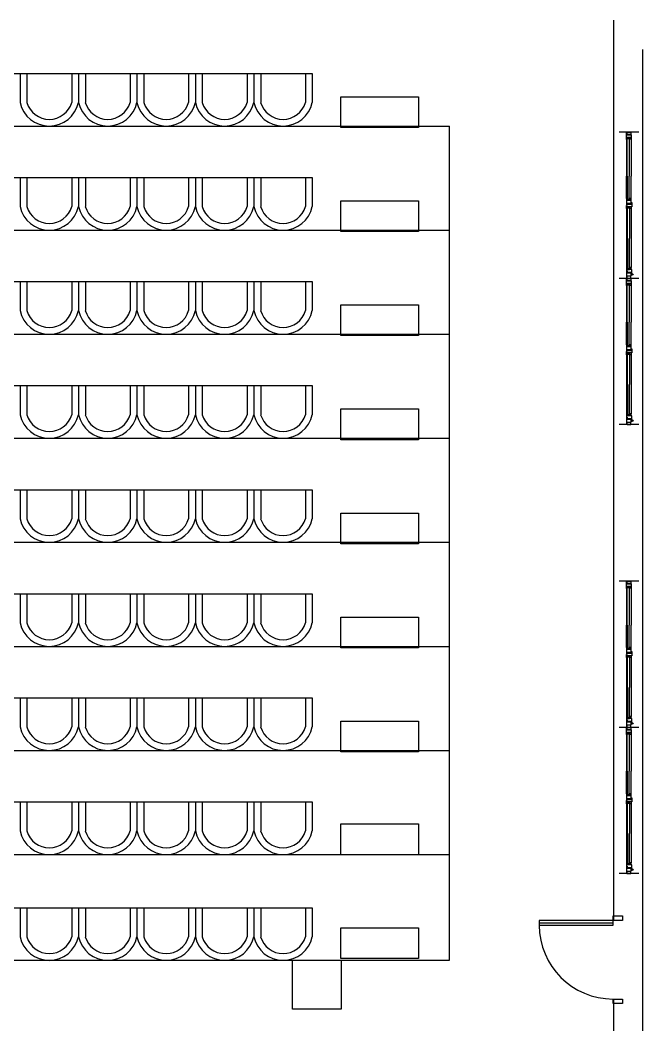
# Model space of a CAD drawing. Header units: millimetres. Extents: x -17017 to 2697, y 1903 to 18260.
# Drawn here: x -16948.193 to -16946.914, y 18215.155 to 18217.217 of the extents above; entities that cross this region are included whole.
import ezdxf

# ---------------------------------------------------------------- set-up
doc = ezdxf.new("R2010")
doc.units = ezdxf.units.MM
for name, color, linetype in [('1', 7, 'Continuous'), ('A-Door', 150, 'Continuous'), ('A-Glaz', 92, 'Continuous'), ('DUVAR', 7, 'Continuous'), ('KAPI', 3, 'Continuous'), ('NT', 1, 'Continuous'), ('PENCERE', 3, 'Continuous')]:
    doc.layers.add(name, color=color, linetype=linetype)

# ---------------------------------------------------------------- blocks, each defined once
blk = doc.blocks.new('A$C087A3AA9')
at = {"layer": 'A-Door'}
for points in [[(853, 95), (853, 853), (805, 853), (805, 95)], [(47, 95), (47, 0), (0, 0), (0, 95)], [(900, 95), (900, 0), (853, 0), (853, 95)]]:
    blk.add_lwpolyline(points, close=True, dxfattribs=at)
at = {"layer": 'A-Glaz'}
blk.add_line((829, 853), (829, 95), dxfattribs=at)
at = {"layer": 'NT'}
blk.add_arc((805, 95), 758, 90, 180, dxfattribs=at)

msp = doc.modelspace()

# ---------------------------------------------------------------- linework, layer by layer
at = {"layer": '1'}
for p, q in [((-16946.9741, 18215.3693), (-16946.9741, 18217.2168)), ((-16946.9141, 18213.9636), (-16946.9141, 18217.1568)), ((-16948.4329, 18217.1074), (-16948.1929, 18217.1074)), ((-16948.1929, 18217.1074), (-16948.1929, 18217.0478)), ((-16948.1929, 18217.1074), (-16948.1929, 18217.0478)), ((-16948.1929, 18217.1074), (-16948.0729, 18217.1074)), ((-16948.1788, 18217.1074), (-16948.1788, 18217.0478)), ((-16948.0869, 18217.1074), (-16948.0869, 18217.0478)), ((-16948.0729, 18217.1074), (-16948.0729, 18217.0478)), ((-16948.0729, 18217.1074), (-16948.0729, 18217.0478)), ((-16948.0729, 18217.1074), (-16947.9529, 18217.1074)), ((-16948.0588, 18217.1074), (-16948.0588, 18217.0478)), ((-16947.9669, 18217.1074), (-16947.9669, 18217.0478)), ((-16947.9529, 18217.1074), (-16947.9529, 18217.0478)), ((-16947.9529, 18217.1074), (-16947.9529, 18217.0478)), ((-16947.9529, 18217.1074), (-16947.5929, 18217.1074)), ((-16947.9388, 18217.1074), (-16947.9388, 18217.0478)), ((-16947.8469, 18217.1074), (-16947.8469, 18217.0478)), ((-16947.8329, 18217.1074), (-16947.8329, 18217.0478)), ((-16947.8329, 18217.1074), (-16947.8329, 18217.0478)), ((-16947.8188, 18217.1074), (-16947.8188, 18217.0478)), ((-16947.7269, 18217.1074), (-16947.7269, 18217.0478)), ((-16947.7129, 18217.1074), (-16947.7129, 18217.0478)), ((-16947.7129, 18217.1074), (-16947.7129, 18217.0478)), ((-16947.6988, 18217.1074), (-16947.6988, 18217.0478)), ((-16947.6069, 18217.1074), (-16947.6069, 18217.0478)), ((-16947.5929, 18217.1074), (-16947.5929, 18217.0478)), ((-16947.5929, 18217.1074), (-16947.5929, 18217.0478)), ((-16954.0363, 18216.9995), (-16947.3109, 18216.9995)), ((-16947.3109, 18215.2877), (-16947.3109, 18216.9995)), ((-16948.4329, 18216.8939), (-16948.1929, 18216.8939)), ((-16948.1929, 18216.8939), (-16948.1929, 18216.8342)), ((-16948.1929, 18216.8939), (-16948.1929, 18216.8342)), ((-16948.1929, 18216.8939), (-16948.0729, 18216.8939)), ((-16948.1788, 18216.8939), (-16948.1788, 18216.8342)), ((-16948.0869, 18216.8939), (-16948.0869, 18216.8342)), ((-16948.0729, 18216.8939), (-16948.0729, 18216.8342)), ((-16948.0729, 18216.8939), (-16948.0729, 18216.8342)), ((-16948.0729, 18216.8939), (-16947.9529, 18216.8939)), ((-16948.0588, 18216.8939), (-16948.0588, 18216.8342)), ((-16947.9669, 18216.8939), (-16947.9669, 18216.8342)), ((-16947.9529, 18216.8939), (-16947.9529, 18216.8342)), ((-16947.9529, 18216.8939), (-16947.9529, 18216.8343)), ((-16947.9529, 18216.8939), (-16947.5929, 18216.8939)), ((-16947.9388, 18216.8939), (-16947.9388, 18216.8343)), ((-16947.8469, 18216.8939), (-16947.8469, 18216.8343)), ((-16947.8329, 18216.8939), (-16947.8329, 18216.8343)), ((-16947.8329, 18216.8939), (-16947.8329, 18216.8343)), ((-16947.8188, 18216.8939), (-16947.8188, 18216.8343)), ((-16947.7269, 18216.8939), (-16947.7269, 18216.8343)), ((-16947.7129, 18216.8939), (-16947.7129, 18216.8343)), ((-16947.7129, 18216.8939), (-16947.7129, 18216.8343)), ((-16947.6988, 18216.8939), (-16947.6988, 18216.8343)), ((-16947.6069, 18216.8939), (-16947.6069, 18216.8343)), ((-16947.5929, 18216.8939), (-16947.5929, 18216.8343)), ((-16947.5929, 18216.8939), (-16947.5929, 18216.8343)), ((-16954.0363, 18216.7859), (-16947.3109, 18216.7859)), ((-16948.4329, 18216.6804), (-16948.1929, 18216.6804)), ((-16948.1929, 18216.6804), (-16948.1929, 18216.6207)), ((-16948.1929, 18216.6804), (-16948.1929, 18216.6207)), ((-16948.1929, 18216.6803), (-16948.0729, 18216.6803)), ((-16948.1788, 18216.6803), (-16948.1788, 18216.6207)), ((-16948.0869, 18216.6803), (-16948.0869, 18216.6207)), ((-16948.0729, 18216.6804), (-16948.0729, 18216.6207)), ((-16948.0729, 18216.6804), (-16948.0729, 18216.6207)), ((-16948.0729, 18216.6804), (-16947.9529, 18216.6804)), ((-16948.0588, 18216.6804), (-16948.0588, 18216.6207)), ((-16947.9669, 18216.6804), (-16947.9669, 18216.6207)), ((-16947.9529, 18216.6804), (-16947.9529, 18216.6207)), ((-16947.9529, 18216.6804), (-16947.9529, 18216.6207)), ((-16947.9529, 18216.6804), (-16947.5929, 18216.6804)), ((-16947.9388, 18216.6804), (-16947.9388, 18216.6207)), ((-16947.8469, 18216.6804), (-16947.8469, 18216.6207)), ((-16947.8329, 18216.6804), (-16947.8329, 18216.6207)), ((-16947.8329, 18216.6804), (-16947.8329, 18216.6207)), ((-16947.8188, 18216.6804), (-16947.8188, 18216.6207)), ((-16947.7269, 18216.6804), (-16947.7269, 18216.6207)), ((-16947.7129, 18216.6804), (-16947.7129, 18216.6207)), ((-16947.7129, 18216.6804), (-16947.7129, 18216.6207)), ((-16947.6988, 18216.6804), (-16947.6988, 18216.6207)), ((-16947.6069, 18216.6804), (-16947.6069, 18216.6207)), ((-16947.5929, 18216.6804), (-16947.5929, 18216.6207)), ((-16947.5929, 18216.6804), (-16947.5929, 18216.6207)), ((-16954.0363, 18216.5724), (-16947.3109, 18216.5724)), ((-16948.4329, 18216.4668), (-16948.1929, 18216.4668)), ((-16948.1929, 18216.4668), (-16948.1929, 18216.4072)), ((-16948.1929, 18216.4668), (-16948.1929, 18216.4072)), ((-16948.1929, 18216.4668), (-16948.0729, 18216.4668)), ((-16948.1788, 18216.4668), (-16948.1788, 18216.4072)), ((-16948.0869, 18216.4668), (-16948.0869, 18216.4072)), ((-16948.0729, 18216.4668), (-16948.0729, 18216.4072)), ((-16948.0729, 18216.4668), (-16948.0729, 18216.4072)), ((-16948.0729, 18216.4668), (-16947.9529, 18216.4668)), ((-16948.0588, 18216.4668), (-16948.0588, 18216.4072)), ((-16947.9669, 18216.4668), (-16947.9669, 18216.4072)), ((-16947.9529, 18216.4669), (-16947.9529, 18216.4072)), ((-16947.9529, 18216.4668), (-16947.9529, 18216.4072)), ((-16947.9529, 18216.4668), (-16947.5929, 18216.4668)), ((-16947.9388, 18216.4668), (-16947.9388, 18216.4072)), ((-16947.8469, 18216.4668), (-16947.8469, 18216.4072)), ((-16947.8329, 18216.4669), (-16947.8329, 18216.4072)), ((-16947.8329, 18216.4669), (-16947.8329, 18216.4072)), ((-16947.8188, 18216.4668), (-16947.8188, 18216.4072)), ((-16947.7269, 18216.4668), (-16947.7269, 18216.4072)), ((-16947.7129, 18216.4669), (-16947.7129, 18216.4072)), ((-16947.7129, 18216.4669), (-16947.7129, 18216.4072)), ((-16947.6988, 18216.4668), (-16947.6988, 18216.4072)), ((-16947.6069, 18216.4668), (-16947.6069, 18216.4072)), ((-16947.5929, 18216.4669), (-16947.5929, 18216.4072)), ((-16947.5929, 18216.4669), (-16947.5929, 18216.4072)), ((-16954.0363, 18216.3589), (-16947.3109, 18216.3589)), ((-16948.4329, 18216.2533), (-16948.1929, 18216.2533)), ((-16948.1929, 18216.2533), (-16948.1929, 18216.1937)), ((-16948.1929, 18216.2533), (-16948.1929, 18216.1936)), ((-16948.1929, 18216.2533), (-16948.0729, 18216.2533)), ((-16948.1788, 18216.2533), (-16948.1788, 18216.1936)), ((-16948.0869, 18216.2533), (-16948.0869, 18216.1936)), ((-16948.0729, 18216.2533), (-16948.0729, 18216.1936)), ((-16948.0729, 18216.2533), (-16948.0729, 18216.1937)), ((-16948.0729, 18216.2533), (-16947.9529, 18216.2533)), ((-16948.0588, 18216.2533), (-16948.0588, 18216.1937)), ((-16947.9669, 18216.2533), (-16947.9669, 18216.1937)), ((-16947.9529, 18216.2533), (-16947.9529, 18216.1937)), ((-16947.9529, 18216.2533), (-16947.9529, 18216.1937)), ((-16947.9529, 18216.2533), (-16947.5929, 18216.2533)), ((-16947.9388, 18216.2533), (-16947.9388, 18216.1937)), ((-16947.8469, 18216.2533), (-16947.8469, 18216.1937)), ((-16947.8329, 18216.2533), (-16947.8329, 18216.1937)), ((-16947.8329, 18216.2533), (-16947.8329, 18216.1937)), ((-16947.8188, 18216.2533), (-16947.8188, 18216.1937)), ((-16947.7269, 18216.2533), (-16947.7269, 18216.1937)), ((-16947.7129, 18216.2533), (-16947.7129, 18216.1937)), ((-16947.7129, 18216.2533), (-16947.7129, 18216.1937)), ((-16947.6988, 18216.2533), (-16947.6988, 18216.1937)), ((-16947.6069, 18216.2533), (-16947.6069, 18216.1937)), ((-16947.5929, 18216.2533), (-16947.5929, 18216.1937)), ((-16947.5929, 18216.2533), (-16947.5929, 18216.1937)), ((-16954.0363, 18216.1453), (-16947.3109, 18216.1453)), ((-16948.4329, 18216.0398), (-16948.1929, 18216.0398)), ((-16948.1929, 18216.0398), (-16948.1929, 18215.9801)), ((-16948.1929, 18216.0398), (-16948.1929, 18215.9801)), ((-16948.1929, 18216.0398), (-16948.0729, 18216.0398)), ((-16948.1788, 18216.0398), (-16948.1788, 18215.9801)), ((-16948.0869, 18216.0398), (-16948.0869, 18215.9801)), ((-16948.0729, 18216.0398), (-16948.0729, 18215.9801)), ((-16948.0729, 18216.0398), (-16948.0729, 18215.9801)), ((-16948.0729, 18216.0398), (-16947.9529, 18216.0398)), ((-16948.0588, 18216.0398), (-16948.0588, 18215.9801)), ((-16947.9669, 18216.0398), (-16947.9669, 18215.9801)), ((-16947.9529, 18216.0398), (-16947.9529, 18215.9801)), ((-16947.9529, 18216.0398), (-16947.9529, 18215.9801)), ((-16947.9529, 18216.0398), (-16947.5929, 18216.0398)), ((-16947.9388, 18216.0398), (-16947.9388, 18215.9801)), ((-16947.8469, 18216.0398), (-16947.8469, 18215.9801)), ((-16947.8329, 18216.0398), (-16947.8329, 18215.9801)), ((-16947.8329, 18216.0398), (-16947.8329, 18215.9801)), ((-16947.8188, 18216.0398), (-16947.8188, 18215.9801)), ((-16947.7269, 18216.0398), (-16947.7269, 18215.9801)), ((-16947.7129, 18216.0398), (-16947.7129, 18215.9801)), ((-16947.7129, 18216.0398), (-16947.7129, 18215.9801)), ((-16947.6988, 18216.0398), (-16947.6988, 18215.9801)), ((-16947.6069, 18216.0398), (-16947.6069, 18215.9801)), ((-16947.5929, 18216.0398), (-16947.5929, 18215.9801)), ((-16947.5929, 18216.0398), (-16947.5929, 18215.9801)), ((-16954.0363, 18215.9318), (-16947.3109, 18215.9318)), ((-16948.4329, 18215.8262), (-16948.1929, 18215.8262)), ((-16948.1929, 18215.8263), (-16948.1929, 18215.7666)), ((-16948.1929, 18215.8262), (-16948.1929, 18215.7666)), ((-16948.1929, 18215.8262), (-16948.0729, 18215.8262)), ((-16948.1788, 18215.8262), (-16948.1788, 18215.7666)), ((-16948.0869, 18215.8262), (-16948.0869, 18215.7666)), ((-16948.0729, 18215.8263), (-16948.0729, 18215.7666)), ((-16948.0729, 18215.8262), (-16948.0729, 18215.7666)), ((-16948.0729, 18215.8262), (-16947.9529, 18215.8262)), ((-16948.0588, 18215.8262), (-16948.0588, 18215.7666)), ((-16947.9669, 18215.8262), (-16947.9669, 18215.7666)), ((-16947.9529, 18215.8263), (-16947.9529, 18215.7666)), ((-16947.9529, 18215.8263), (-16947.9529, 18215.7666)), ((-16947.9529, 18215.8263), (-16947.5929, 18215.8263)), ((-16947.9388, 18215.8263), (-16947.9388, 18215.7666)), ((-16947.8469, 18215.8263), (-16947.8469, 18215.7666)), ((-16947.8329, 18215.8263), (-16947.8329, 18215.7666)), ((-16947.8329, 18215.8263), (-16947.8329, 18215.7666)), ((-16947.8188, 18215.8263), (-16947.8188, 18215.7666)), ((-16947.7269, 18215.8263), (-16947.7269, 18215.7666)), ((-16947.7129, 18215.8263), (-16947.7129, 18215.7666)), ((-16947.7129, 18215.8263), (-16947.7129, 18215.7666)), ((-16947.6988, 18215.8263), (-16947.6988, 18215.7666)), ((-16947.6069, 18215.8263), (-16947.6069, 18215.7666)), ((-16947.5929, 18215.8263), (-16947.5929, 18215.7666)), ((-16947.5929, 18215.8263), (-16947.5929, 18215.7666)), ((-16954.0363, 18215.7183), (-16947.3109, 18215.7183)), ((-16948.4329, 18215.6127), (-16948.1929, 18215.6127)), ((-16948.1929, 18215.6127), (-16948.1929, 18215.5531)), ((-16948.1929, 18215.6127), (-16948.1929, 18215.5531)), ((-16948.1929, 18215.6127), (-16948.0729, 18215.6127)), ((-16948.1788, 18215.6127), (-16948.1788, 18215.5531)), ((-16948.0869, 18215.6127), (-16948.0869, 18215.5531)), ((-16948.0729, 18215.6127), (-16948.0729, 18215.5531)), ((-16948.0729, 18215.6127), (-16948.0729, 18215.5531)), ((-16948.0729, 18215.6127), (-16947.9529, 18215.6127)), ((-16948.0588, 18215.6127), (-16948.0588, 18215.5531)), ((-16947.9669, 18215.6127), (-16947.9669, 18215.5531)), ((-16947.9529, 18215.6127), (-16947.9529, 18215.5531)), ((-16947.9529, 18215.6127), (-16947.9529, 18215.5531)), ((-16947.9529, 18215.6127), (-16947.5929, 18215.6127)), ((-16947.9388, 18215.6127), (-16947.9388, 18215.5531)), ((-16947.8469, 18215.6127), (-16947.8469, 18215.5531)), ((-16947.8329, 18215.6127), (-16947.8329, 18215.5531)), ((-16947.8329, 18215.6127), (-16947.8329, 18215.5531)), ((-16947.8188, 18215.6127), (-16947.8188, 18215.5531)), ((-16947.7269, 18215.6127), (-16947.7269, 18215.5531)), ((-16947.7129, 18215.6127), (-16947.7129, 18215.5531)), ((-16947.7129, 18215.6127), (-16947.7129, 18215.5531)), ((-16947.6988, 18215.6127), (-16947.6988, 18215.5531)), ((-16947.6069, 18215.6127), (-16947.6069, 18215.5531)), ((-16947.5929, 18215.6127), (-16947.5929, 18215.5531)), ((-16947.5929, 18215.6127), (-16947.5929, 18215.5531)), ((-16954.0363, 18215.5048), (-16947.3109, 18215.5048)), ((-16948.4329, 18215.3956), (-16948.1929, 18215.3956)), ((-16948.1929, 18215.3956), (-16948.1929, 18215.336)), ((-16948.1929, 18215.3956), (-16948.1929, 18215.336)), ((-16948.1929, 18215.3956), (-16948.0729, 18215.3956)), ((-16948.1788, 18215.3956), (-16948.1788, 18215.336)), ((-16948.0869, 18215.3956), (-16948.0869, 18215.336)), ((-16948.0729, 18215.3956), (-16948.0729, 18215.336)), ((-16948.0729, 18215.3956), (-16948.0729, 18215.336)), ((-16948.0729, 18215.3956), (-16947.9529, 18215.3956)), ((-16948.0588, 18215.3956), (-16948.0588, 18215.336)), ((-16947.9669, 18215.3956), (-16947.9669, 18215.336)), ((-16947.9529, 18215.3956), (-16947.9529, 18215.336)), ((-16947.9529, 18215.3956), (-16947.9529, 18215.336)), ((-16947.9529, 18215.3956), (-16947.5929, 18215.3956)), ((-16947.9388, 18215.3956), (-16947.9388, 18215.336)), ((-16947.8469, 18215.3956), (-16947.8469, 18215.336)), ((-16947.8329, 18215.3956), (-16947.8329, 18215.336)), ((-16947.8329, 18215.3956), (-16947.8329, 18215.336)), ((-16947.8188, 18215.3956), (-16947.8188, 18215.336)), ((-16947.7269, 18215.3956), (-16947.7269, 18215.336)), ((-16947.7129, 18215.3956), (-16947.7129, 18215.336)), ((-16947.7129, 18215.3956), (-16947.7129, 18215.336)), ((-16947.6988, 18215.3956), (-16947.6988, 18215.336)), ((-16947.6069, 18215.3956), (-16947.6069, 18215.336)), ((-16947.5929, 18215.3956), (-16947.5929, 18215.336)), ((-16947.5929, 18215.3956), (-16947.5929, 18215.336)), ((-16954.0363, 18215.2877), (-16947.3109, 18215.2877)), ((-16946.9741, 18214.0236), (-16946.9741, 18215.2083))]:
    msp.add_line(p, q, dxfattribs=at)
for points in [[(-16947.3749, 18216.9965), (-16947.5342, 18216.9965), (-16947.5342, 18217.0595), (-16947.3749, 18217.0595)], [(-16947.3749, 18216.783), (-16947.5342, 18216.783), (-16947.5342, 18216.846), (-16947.3749, 18216.846)], [(-16947.3749, 18216.5694), (-16947.5342, 18216.5694), (-16947.5342, 18216.6325), (-16947.3749, 18216.6325)], [(-16947.3749, 18216.3559), (-16947.5342, 18216.3559), (-16947.5342, 18216.4189), (-16947.3749, 18216.4189)], [(-16947.3749, 18216.1424), (-16947.5342, 18216.1424), (-16947.5342, 18216.2054), (-16947.3749, 18216.2054)], [(-16947.3749, 18215.9289), (-16947.5342, 18215.9289), (-16947.5342, 18215.9919), (-16947.3749, 18215.9919)], [(-16947.3749, 18215.7153), (-16947.5342, 18215.7153), (-16947.5342, 18215.7783), (-16947.3749, 18215.7783)], [(-16947.3749, 18215.2912), (-16947.5343, 18215.2912), (-16947.5343, 18215.3543), (-16947.3749, 18215.3543)]]:
    msp.add_lwpolyline(points, close=True, dxfattribs=at)
for points in [[(-16947.5343, 18215.5048), (-16947.5343, 18215.5678), (-16947.3749, 18215.5678), (-16947.3749, 18215.5048)], [(-16947.5337, 18215.2877), (-16947.5337, 18215.1877), (-16947.6337, 18215.1877), (-16947.6337, 18215.2877)]]:
    msp.add_lwpolyline(points, dxfattribs=at)
for centre, radius, start, end in [((-16948.1329, 18217.0608), 0.0614, 192.3013, 347.6987), ((-16948.1329, 18217.0611), 0.0479, 196.121, 343.879), ((-16948.0129, 18217.0609), 0.0614, 192.3013, 347.6987), ((-16948.0129, 18217.0611), 0.0479, 196.121, 343.879), ((-16947.8929, 18217.0609), 0.0614, 192.3013, 347.6987), ((-16947.8929, 18217.0611), 0.0479, 196.121, 343.879), ((-16947.7729, 18217.0609), 0.0614, 192.3013, 347.6987), ((-16947.7729, 18217.0611), 0.0479, 196.121, 343.879), ((-16947.6529, 18217.0609), 0.0614, 192.3013, 347.6987), ((-16947.6529, 18217.0611), 0.0479, 196.121, 343.879), ((-16948.1329, 18216.8473), 0.0614, 192.3013, 347.6987), ((-16948.1329, 18216.8475), 0.0479, 196.121, 343.879), ((-16948.0129, 18216.8473), 0.0614, 192.3013, 347.6987), ((-16948.0129, 18216.8475), 0.0479, 196.121, 343.879), ((-16947.8929, 18216.8473), 0.0614, 192.3013, 347.6987), ((-16947.8929, 18216.8475), 0.0479, 196.121, 343.879), ((-16947.7729, 18216.8473), 0.0614, 192.3013, 347.6987), ((-16947.7729, 18216.8475), 0.0479, 196.121, 343.879), ((-16947.6529, 18216.8473), 0.0614, 192.3013, 347.6987), ((-16947.6529, 18216.8475), 0.0479, 196.121, 343.879), ((-16948.1329, 18216.6338), 0.0614, 192.3013, 347.6987), ((-16948.1329, 18216.634), 0.0479, 196.121, 343.879), ((-16948.0129, 18216.6338), 0.0614, 192.3013, 347.6987), ((-16948.0129, 18216.634), 0.0479, 196.121, 343.879), ((-16947.8929, 18216.6338), 0.0614, 192.3013, 347.6987), ((-16947.8929, 18216.634), 0.0479, 196.121, 343.879), ((-16947.7729, 18216.6338), 0.0614, 192.3013, 347.6987), ((-16947.7729, 18216.634), 0.0479, 196.121, 343.879), ((-16947.6529, 18216.6338), 0.0614, 192.3013, 347.6987), ((-16947.6529, 18216.634), 0.0479, 196.121, 343.879), ((-16948.1329, 18216.4203), 0.0614, 192.3013, 347.6987), ((-16948.1329, 18216.4205), 0.0479, 196.121, 343.879), ((-16948.0129, 18216.4203), 0.0614, 192.3013, 347.6987), ((-16948.0129, 18216.4205), 0.0479, 196.121, 343.879), ((-16947.8929, 18216.4203), 0.0614, 192.3013, 347.6987), ((-16947.8929, 18216.4205), 0.0479, 196.121, 343.879), ((-16947.7729, 18216.4203), 0.0614, 192.3013, 347.6987), ((-16947.7729, 18216.4205), 0.0479, 196.121, 343.879), ((-16947.6529, 18216.4203), 0.0614, 192.3013, 347.6987), ((-16947.6529, 18216.4205), 0.0479, 196.121, 343.879), ((-16948.1329, 18216.2067), 0.0614, 192.3013, 347.6987), ((-16948.1329, 18216.2069), 0.0479, 196.121, 343.879), ((-16948.0129, 18216.2067), 0.0614, 192.3013, 347.6987), ((-16948.0129, 18216.207), 0.0479, 196.121, 343.879), ((-16947.8929, 18216.2068), 0.0614, 192.3013, 347.6987), ((-16947.8929, 18216.207), 0.0479, 196.121, 343.879), ((-16947.7729, 18216.2068), 0.0614, 192.3013, 347.6987), ((-16947.7729, 18216.207), 0.0479, 196.121, 343.879), ((-16947.6529, 18216.2068), 0.0614, 192.3013, 347.6987), ((-16947.6529, 18216.207), 0.0479, 196.121, 343.879), ((-16948.1329, 18215.9932), 0.0614, 192.3013, 347.6987), ((-16948.1329, 18215.9934), 0.0479, 196.121, 343.879), ((-16948.0129, 18215.9932), 0.0614, 192.3013, 347.6987), ((-16948.0129, 18215.9934), 0.0479, 196.121, 343.879), ((-16947.8929, 18215.9932), 0.0614, 192.3013, 347.6987), ((-16947.8929, 18215.9934), 0.0479, 196.121, 343.879), ((-16947.7729, 18215.9932), 0.0614, 192.3013, 347.6987), ((-16947.7729, 18215.9934), 0.0479, 196.121, 343.879), ((-16947.6529, 18215.9932), 0.0614, 192.3013, 347.6987), ((-16947.6529, 18215.9934), 0.0479, 196.121, 343.879), ((-16948.1329, 18215.7797), 0.0614, 192.3013, 347.6987), ((-16948.1329, 18215.7799), 0.0479, 196.121, 343.879), ((-16948.0129, 18215.7797), 0.0614, 192.3013, 347.6987), ((-16948.0129, 18215.7799), 0.0479, 196.121, 343.879), ((-16947.8929, 18215.7797), 0.0614, 192.3013, 347.6987), ((-16947.8929, 18215.7799), 0.0479, 196.121, 343.879), ((-16947.7729, 18215.7797), 0.0614, 192.3013, 347.6987), ((-16947.7729, 18215.7799), 0.0479, 196.121, 343.879), ((-16947.6529, 18215.7797), 0.0614, 192.3013, 347.6987), ((-16947.6529, 18215.7799), 0.0479, 196.121, 343.879), ((-16948.1329, 18215.5661), 0.0614, 192.3013, 347.6987), ((-16948.1329, 18215.5664), 0.0479, 196.121, 343.879), ((-16948.0129, 18215.5662), 0.0614, 192.3013, 347.6987), ((-16948.0129, 18215.5664), 0.0479, 196.121, 343.879), ((-16947.8929, 18215.5662), 0.0614, 192.3013, 347.6987), ((-16947.8929, 18215.5664), 0.0479, 196.121, 343.879), ((-16947.7729, 18215.5662), 0.0614, 192.3013, 347.6987), ((-16947.7729, 18215.5664), 0.0479, 196.121, 343.879), ((-16947.6529, 18215.5662), 0.0614, 192.3013, 347.6987), ((-16947.6529, 18215.5664), 0.0479, 196.121, 343.879), ((-16948.1329, 18215.349), 0.0614, 192.3013, 347.6987), ((-16948.1329, 18215.3493), 0.0479, 196.121, 343.879), ((-16948.0129, 18215.3491), 0.0614, 192.3013, 347.6987), ((-16948.0129, 18215.3493), 0.0479, 196.121, 343.879), ((-16947.8929, 18215.3491), 0.0614, 192.3013, 347.6987), ((-16947.8929, 18215.3493), 0.0479, 196.121, 343.879), ((-16947.7729, 18215.3491), 0.0614, 192.3013, 347.6987), ((-16947.7729, 18215.3493), 0.0479, 196.121, 343.879), ((-16947.6529, 18215.3491), 0.0614, 192.3013, 347.6987), ((-16947.6529, 18215.3493), 0.0479, 196.121, 343.879)]:
    msp.add_arc(centre, radius, start, end, dxfattribs=at)
at = {"layer": 'DUVAR'}
for p, q in [((-16946.9228, 18216.9868), (-16946.9628, 18216.9868)), ((-16946.9228, 18216.6868), (-16946.9628, 18216.6868)), ((-16946.9228, 18216.3868), (-16946.9628, 18216.3868)), ((-16946.9228, 18216.0655), (-16946.9628, 18216.0655)), ((-16946.9228, 18215.7655), (-16946.9628, 18215.7655)), ((-16946.9228, 18215.4655), (-16946.9628, 18215.4655))]:
    msp.add_line(p, q, dxfattribs=at)
at = {"layer": 'KAPI'}
for points in [[(-16946.9385, 18216.9762), (-16946.9469, 18216.9762), (-16946.9469, 18216.9721), (-16946.9478, 18216.9721), (-16946.9478, 18216.9853), (-16946.9469, 18216.9853), (-16946.9469, 18216.9817), (-16946.9385, 18216.9817), (-16946.9385, 18216.9762)], [(-16946.9385, 18216.6974), (-16946.9469, 18216.6974), (-16946.9469, 18216.7014), (-16946.9478, 18216.7014), (-16946.9478, 18216.6883), (-16946.9469, 18216.6883), (-16946.9469, 18216.6919), (-16946.9385, 18216.6919), (-16946.9385, 18216.6974)], [(-16946.9385, 18216.6762), (-16946.9469, 18216.6762), (-16946.9469, 18216.6721), (-16946.9478, 18216.6721), (-16946.9478, 18216.6853), (-16946.9469, 18216.6853), (-16946.9469, 18216.6817), (-16946.9385, 18216.6817), (-16946.9385, 18216.6762)], [(-16946.9385, 18216.3974), (-16946.9469, 18216.3974), (-16946.9469, 18216.4014), (-16946.9478, 18216.4014), (-16946.9478, 18216.3883), (-16946.9469, 18216.3883), (-16946.9469, 18216.3919), (-16946.9385, 18216.3919), (-16946.9385, 18216.3974)], [(-16946.9385, 18216.0549), (-16946.9469, 18216.0549), (-16946.9469, 18216.0508), (-16946.9478, 18216.0508), (-16946.9478, 18216.064), (-16946.9469, 18216.064), (-16946.9469, 18216.0604), (-16946.9385, 18216.0604), (-16946.9385, 18216.0549)], [(-16946.9385, 18215.7761), (-16946.9469, 18215.7761), (-16946.9469, 18215.7801), (-16946.9478, 18215.7801), (-16946.9478, 18215.767), (-16946.9469, 18215.767), (-16946.9469, 18215.7705), (-16946.9385, 18215.7705), (-16946.9385, 18215.7761)], [(-16946.9385, 18215.7549), (-16946.9469, 18215.7549), (-16946.9469, 18215.7508), (-16946.9478, 18215.7508), (-16946.9478, 18215.764), (-16946.9469, 18215.764), (-16946.9469, 18215.7604), (-16946.9385, 18215.7604), (-16946.9385, 18215.7549)], [(-16946.9385, 18215.4761), (-16946.9469, 18215.4761), (-16946.9469, 18215.4801), (-16946.9478, 18215.4801), (-16946.9478, 18215.467), (-16946.9469, 18215.467), (-16946.9469, 18215.4705), (-16946.9385, 18215.4705), (-16946.9385, 18215.4761)]]:
    msp.add_lwpolyline(points, dxfattribs=at)
for centre in [(-16946.9359, 18216.6949), (-16946.9359, 18216.3949), (-16946.9359, 18215.7736), (-16946.9359, 18215.4736)]:
    msp.add_circle(centre, 0.0015, dxfattribs=at)
at = {"layer": 'PENCERE', "color": 1}
for p, q in [((-16946.9478, 18216.9721), (-16946.9478, 18216.8968)), ((-16946.9385, 18216.9722), (-16946.9385, 18216.8968)), ((-16946.9478, 18216.8506), (-16946.9478, 18216.8968)), ((-16946.9385, 18216.8506), (-16946.9385, 18216.8968)), ((-16946.9476, 18216.83), (-16946.9476, 18216.7089)), ((-16946.9383, 18216.83), (-16946.9383, 18216.7089)), ((-16946.9478, 18216.6721), (-16946.9478, 18216.5968)), ((-16946.9385, 18216.6722), (-16946.9385, 18216.5968)), ((-16946.9478, 18216.5506), (-16946.9478, 18216.5968)), ((-16946.9385, 18216.5506), (-16946.9385, 18216.5968)), ((-16946.9476, 18216.53), (-16946.9476, 18216.4089)), ((-16946.9383, 18216.53), (-16946.9383, 18216.4089)), ((-16946.9478, 18216.0508), (-16946.9478, 18215.9755)), ((-16946.9385, 18216.0509), (-16946.9385, 18215.9755)), ((-16946.9478, 18215.9293), (-16946.9478, 18215.9755)), ((-16946.9385, 18215.9292), (-16946.9385, 18215.9755)), ((-16946.9476, 18215.9087), (-16946.9476, 18215.7876)), ((-16946.9383, 18215.9087), (-16946.9383, 18215.7876)), ((-16946.9478, 18215.7508), (-16946.9478, 18215.6755)), ((-16946.9385, 18215.7509), (-16946.9385, 18215.6755)), ((-16946.9478, 18215.6293), (-16946.9478, 18215.6755)), ((-16946.9385, 18215.6292), (-16946.9385, 18215.6755)), ((-16946.9476, 18215.6087), (-16946.9476, 18215.4876)), ((-16946.9383, 18215.6087), (-16946.9383, 18215.4876))]:
    msp.add_line(p, q, dxfattribs=at)
at = {"layer": 'PENCERE'}
for points in [[(-16946.9394, 18216.9868, -0.414214), (-16946.9388, 18216.9862), (-16946.9388, 18216.9826, -0.414214), (-16946.9394, 18216.982), (-16946.9462, 18216.982, -0.414214), (-16946.9468, 18216.9826), (-16946.9468, 18216.9862, -0.414214), (-16946.9462, 18216.9868)], [(-16946.9394, 18216.6868, 0.414214), (-16946.9388, 18216.6874), (-16946.9388, 18216.6909, 0.414214), (-16946.9394, 18216.6915), (-16946.9462, 18216.6915, 0.414214), (-16946.9468, 18216.6909), (-16946.9468, 18216.6874, 0.414214), (-16946.9462, 18216.6868)], [(-16946.9394, 18216.3868, 0.414214), (-16946.9388, 18216.3874), (-16946.9388, 18216.3909, 0.414214), (-16946.9394, 18216.3915), (-16946.9462, 18216.3915, 0.414214), (-16946.9468, 18216.3909), (-16946.9468, 18216.3874, 0.414214), (-16946.9462, 18216.3868)], [(-16946.9394, 18216.0655, -0.414214), (-16946.9388, 18216.0649), (-16946.9388, 18216.0613, -0.414214), (-16946.9394, 18216.0607), (-16946.9462, 18216.0607, -0.414214), (-16946.9468, 18216.0613), (-16946.9468, 18216.0649, -0.414214), (-16946.9462, 18216.0655)], [(-16946.9394, 18215.7655, 0.414214), (-16946.9388, 18215.7661), (-16946.9388, 18215.7696, 0.414214), (-16946.9394, 18215.7702), (-16946.9462, 18215.7702, 0.414214), (-16946.9468, 18215.7696), (-16946.9468, 18215.7661, 0.414214), (-16946.9462, 18215.7655)], [(-16946.9394, 18215.4655, 0.414214), (-16946.9388, 18215.4661), (-16946.9388, 18215.4696, 0.414214), (-16946.9394, 18215.4702), (-16946.9462, 18215.4702, 0.414214), (-16946.9468, 18215.4696), (-16946.9468, 18215.4661, 0.414214), (-16946.9462, 18215.4655)]]:
    msp.add_lwpolyline(points, format="xyb", close=True, dxfattribs=at)
for points in [[(-16946.9461, 18216.8968), (-16946.9461, 18216.9757), (-16946.942, 18216.9757), (-16946.942, 18216.8968)], [(-16946.9461, 18216.8968), (-16946.9461, 18216.8471), (-16946.942, 18216.8471), (-16946.942, 18216.8968)], [(-16946.9459, 18216.769), (-16946.9458, 18216.8335), (-16946.9418, 18216.8335), (-16946.9418, 18216.769)], [(-16946.9385, 18216.8466), (-16946.9385, 18216.8506), (-16946.9411, 18216.8506), (-16946.9411, 18216.8475), (-16946.9412, 18216.8471), (-16946.9414, 18216.8467), (-16946.9415, 18216.8466)], [(-16946.9409, 18216.833), (-16946.941, 18216.8334), (-16946.9412, 18216.8339), (-16946.9413, 18216.834)], [(-16946.9383, 18216.834), (-16946.9383, 18216.83), (-16946.9409, 18216.83), (-16946.9409, 18216.833)], [(-16946.9459, 18216.769), (-16946.9459, 18216.7054), (-16946.9418, 18216.7054), (-16946.9418, 18216.769)], [(-16946.9383, 18216.7049), (-16946.9383, 18216.7089), (-16946.9409, 18216.7089), (-16946.9409, 18216.7059)], [(-16946.9409, 18216.7059), (-16946.941, 18216.7055), (-16946.9412, 18216.7051), (-16946.9413, 18216.7049)], [(-16946.9461, 18216.5968), (-16946.9461, 18216.6757), (-16946.942, 18216.6757), (-16946.942, 18216.5968)], [(-16946.9461, 18216.5968), (-16946.9461, 18216.5471), (-16946.942, 18216.5471), (-16946.942, 18216.5968)], [(-16946.9385, 18216.5466), (-16946.9385, 18216.5506), (-16946.9411, 18216.5506), (-16946.9411, 18216.5475), (-16946.9412, 18216.5471), (-16946.9414, 18216.5467), (-16946.9415, 18216.5466)], [(-16946.9459, 18216.469), (-16946.9458, 18216.5335), (-16946.9418, 18216.5335), (-16946.9418, 18216.469)], [(-16946.9409, 18216.533), (-16946.941, 18216.5334), (-16946.9412, 18216.5339), (-16946.9413, 18216.534)], [(-16946.9383, 18216.534), (-16946.9383, 18216.53), (-16946.9409, 18216.53), (-16946.9409, 18216.533)], [(-16946.9459, 18216.469), (-16946.9459, 18216.4054), (-16946.9418, 18216.4054), (-16946.9418, 18216.469)], [(-16946.9409, 18216.4059), (-16946.941, 18216.4055), (-16946.9412, 18216.4051), (-16946.9413, 18216.4049)], [(-16946.9383, 18216.4049), (-16946.9383, 18216.4089), (-16946.9409, 18216.4089), (-16946.9409, 18216.4059)], [(-16946.9461, 18215.9755), (-16946.9461, 18216.0544), (-16946.942, 18216.0544), (-16946.942, 18215.9755)], [(-16946.9461, 18215.9755), (-16946.9461, 18215.9258), (-16946.942, 18215.9258), (-16946.942, 18215.9755)], [(-16946.9385, 18215.9252), (-16946.9385, 18215.9292), (-16946.9411, 18215.9292), (-16946.9411, 18215.9262), (-16946.9412, 18215.9258), (-16946.9414, 18215.9254), (-16946.9415, 18215.9252)], [(-16946.9459, 18215.8477), (-16946.9458, 18215.9122), (-16946.9418, 18215.9122), (-16946.9418, 18215.8477)], [(-16946.9409, 18215.9117), (-16946.941, 18215.9121), (-16946.9412, 18215.9125), (-16946.9413, 18215.9127)], [(-16946.9383, 18215.9127), (-16946.9383, 18215.9087), (-16946.9409, 18215.9087), (-16946.9409, 18215.9117)], [(-16946.9459, 18215.8477), (-16946.9459, 18215.7841), (-16946.9418, 18215.7841), (-16946.9418, 18215.8477)], [(-16946.9409, 18215.7846), (-16946.941, 18215.7842), (-16946.9412, 18215.7837), (-16946.9413, 18215.7836)], [(-16946.9383, 18215.7836), (-16946.9383, 18215.7876), (-16946.9409, 18215.7876), (-16946.9409, 18215.7846)], [(-16946.9461, 18215.6755), (-16946.9461, 18215.7544), (-16946.942, 18215.7544), (-16946.942, 18215.6755)], [(-16946.9461, 18215.6755), (-16946.9461, 18215.6258), (-16946.942, 18215.6258), (-16946.942, 18215.6755)], [(-16946.9385, 18215.6252), (-16946.9385, 18215.6292), (-16946.9411, 18215.6292), (-16946.9411, 18215.6262), (-16946.9412, 18215.6258), (-16946.9414, 18215.6254), (-16946.9415, 18215.6252)], [(-16946.9459, 18215.5477), (-16946.9458, 18215.6122), (-16946.9418, 18215.6122), (-16946.9418, 18215.5477)], [(-16946.9409, 18215.6117), (-16946.941, 18215.6121), (-16946.9412, 18215.6125), (-16946.9413, 18215.6127)], [(-16946.9383, 18215.6127), (-16946.9383, 18215.6087), (-16946.9409, 18215.6087), (-16946.9409, 18215.6117)], [(-16946.9459, 18215.5477), (-16946.9459, 18215.4841), (-16946.9418, 18215.4841), (-16946.9418, 18215.5477)], [(-16946.9409, 18215.4846), (-16946.941, 18215.4842), (-16946.9412, 18215.4837), (-16946.9413, 18215.4836)], [(-16946.9383, 18215.4836), (-16946.9383, 18215.4876), (-16946.9409, 18215.4876), (-16946.9409, 18215.4846)]]:
    msp.add_lwpolyline(points, dxfattribs=at)
for points in [[(-16946.9428, 18216.9754), (-16946.9429, 18216.9754), (-16946.9429, 18216.9755), (-16946.9429, 18216.9755), (-16946.9429, 18216.9756), (-16946.943, 18216.9756), (-16946.943, 18216.9756), (-16946.9431, 18216.9757), (-16946.9432, 18216.9757), (-16946.9432, 18216.9757), (-16946.9448, 18216.9757), (-16946.9449, 18216.9757), (-16946.945, 18216.9757), (-16946.945, 18216.9756), (-16946.9451, 18216.9756), (-16946.9452, 18216.9756), (-16946.9452, 18216.9755), (-16946.9452, 18216.9755), (-16946.9452, 18216.9754), (-16946.9452, 18216.9754), (-16946.9452, 18216.974), (-16946.9452, 18216.974), (-16946.9452, 18216.9739), (-16946.9452, 18216.9739), (-16946.9452, 18216.9738), (-16946.9451, 18216.9738), (-16946.945, 18216.9737), (-16946.945, 18216.9737), (-16946.9449, 18216.9737), (-16946.9448, 18216.9737), (-16946.9432, 18216.9737), (-16946.9432, 18216.9737), (-16946.9431, 18216.9737), (-16946.943, 18216.9737), (-16946.943, 18216.9738), (-16946.9429, 18216.9738), (-16946.9429, 18216.9739), (-16946.9429, 18216.9739), (-16946.9429, 18216.974), (-16946.9428, 18216.974), (-16946.9428, 18216.9754)], [(-16946.9411, 18216.9722), (-16946.9411, 18216.9752), (-16946.9412, 18216.9756), (-16946.9414, 18216.9761), (-16946.9415, 18216.9762), (-16946.9385, 18216.9762), (-16946.9385, 18216.9722)], [(-16946.9469, 18216.8506), (-16946.9478, 18216.8506), (-16946.9478, 18216.8375), (-16946.9469, 18216.8375), (-16946.9469, 18216.841), (-16946.9385, 18216.841), (-16946.9385, 18216.8466), (-16946.9469, 18216.8466)], [(-16946.9476, 18216.83), (-16946.9476, 18216.8366), (-16946.9466, 18216.8366), (-16946.9466, 18216.8392), (-16946.9379, 18216.8392), (-16946.9379, 18216.8425), (-16946.9369, 18216.8425), (-16946.9369, 18216.834), (-16946.9467, 18216.834), (-16946.9467, 18216.83)], [(-16946.9428, 18216.8474), (-16946.9429, 18216.8474), (-16946.9429, 18216.8473), (-16946.9429, 18216.8472), (-16946.9429, 18216.8472), (-16946.943, 18216.8472), (-16946.943, 18216.8471), (-16946.9431, 18216.8471), (-16946.9432, 18216.8471), (-16946.9432, 18216.8471), (-16946.9448, 18216.8471), (-16946.9449, 18216.8471), (-16946.945, 18216.8471), (-16946.945, 18216.8471), (-16946.9451, 18216.8472), (-16946.9452, 18216.8472), (-16946.9452, 18216.8472), (-16946.9452, 18216.8473), (-16946.9452, 18216.8474), (-16946.9452, 18216.8474), (-16946.9452, 18216.8487), (-16946.9452, 18216.8488), (-16946.9452, 18216.8489), (-16946.9452, 18216.8489), (-16946.9452, 18216.849), (-16946.9451, 18216.849), (-16946.945, 18216.849), (-16946.945, 18216.8491), (-16946.9449, 18216.8491), (-16946.9448, 18216.8491), (-16946.9432, 18216.8491), (-16946.9432, 18216.8491), (-16946.9431, 18216.8491), (-16946.943, 18216.849), (-16946.943, 18216.849), (-16946.9429, 18216.849), (-16946.9429, 18216.8489), (-16946.9429, 18216.8489), (-16946.9429, 18216.8488), (-16946.9428, 18216.8487), (-16946.9428, 18216.8474)], [(-16946.9426, 18216.8331), (-16946.9426, 18216.8332), (-16946.9427, 18216.8333), (-16946.9427, 18216.8333), (-16946.9427, 18216.8334), (-16946.9428, 18216.8334), (-16946.9428, 18216.8334), (-16946.9429, 18216.8335), (-16946.943, 18216.8335), (-16946.943, 18216.8335), (-16946.9446, 18216.8335), (-16946.9447, 18216.8335), (-16946.9448, 18216.8335), (-16946.9448, 18216.8334), (-16946.9449, 18216.8334), (-16946.9449, 18216.8334), (-16946.945, 18216.8333), (-16946.945, 18216.8333), (-16946.945, 18216.8332), (-16946.945, 18216.8331), (-16946.945, 18216.8318), (-16946.945, 18216.8318), (-16946.945, 18216.8317), (-16946.945, 18216.8316), (-16946.9449, 18216.8316), (-16946.9449, 18216.8316), (-16946.9448, 18216.8315), (-16946.9448, 18216.8315), (-16946.9447, 18216.8315), (-16946.9446, 18216.8315), (-16946.943, 18216.8315), (-16946.943, 18216.8315), (-16946.9429, 18216.8315), (-16946.9428, 18216.8315), (-16946.9428, 18216.8316), (-16946.9427, 18216.8316), (-16946.9427, 18216.8316), (-16946.9427, 18216.8317), (-16946.9426, 18216.8318), (-16946.9426, 18216.8318), (-16946.9426, 18216.8331)], [(-16946.9476, 18216.7089), (-16946.9476, 18216.7023), (-16946.9467, 18216.7023), (-16946.9467, 18216.6997), (-16946.9379, 18216.6997), (-16946.9379, 18216.6964), (-16946.9369, 18216.6964), (-16946.9369, 18216.7049), (-16946.9467, 18216.7049), (-16946.9467, 18216.7089)], [(-16946.9426, 18216.7058), (-16946.9426, 18216.7057), (-16946.9427, 18216.7056), (-16946.9427, 18216.7056), (-16946.9427, 18216.7055), (-16946.9428, 18216.7055), (-16946.9428, 18216.7055), (-16946.9429, 18216.7054), (-16946.943, 18216.7054), (-16946.943, 18216.7054), (-16946.9446, 18216.7054), (-16946.9447, 18216.7054), (-16946.9448, 18216.7054), (-16946.9448, 18216.7055), (-16946.9449, 18216.7055), (-16946.9449, 18216.7055), (-16946.945, 18216.7056), (-16946.945, 18216.7056), (-16946.945, 18216.7057), (-16946.945, 18216.7058), (-16946.945, 18216.7071), (-16946.945, 18216.7072), (-16946.945, 18216.7072), (-16946.945, 18216.7073), (-16946.9449, 18216.7073), (-16946.9449, 18216.7074), (-16946.9448, 18216.7074), (-16946.9448, 18216.7074), (-16946.9447, 18216.7074), (-16946.9446, 18216.7074), (-16946.943, 18216.7074), (-16946.943, 18216.7074), (-16946.9429, 18216.7074), (-16946.9428, 18216.7074), (-16946.9428, 18216.7074), (-16946.9427, 18216.7073), (-16946.9427, 18216.7073), (-16946.9427, 18216.7072), (-16946.9426, 18216.7072), (-16946.9426, 18216.7071), (-16946.9426, 18216.7058)], [(-16946.9428, 18216.6754), (-16946.9429, 18216.6754), (-16946.9429, 18216.6755), (-16946.9429, 18216.6755), (-16946.9429, 18216.6756), (-16946.943, 18216.6756), (-16946.943, 18216.6756), (-16946.9431, 18216.6757), (-16946.9432, 18216.6757), (-16946.9432, 18216.6757), (-16946.9448, 18216.6757), (-16946.9449, 18216.6757), (-16946.945, 18216.6757), (-16946.945, 18216.6756), (-16946.9451, 18216.6756), (-16946.9452, 18216.6756), (-16946.9452, 18216.6755), (-16946.9452, 18216.6755), (-16946.9452, 18216.6754), (-16946.9452, 18216.6754), (-16946.9452, 18216.674), (-16946.9452, 18216.674), (-16946.9452, 18216.6739), (-16946.9452, 18216.6739), (-16946.9452, 18216.6738), (-16946.9451, 18216.6738), (-16946.945, 18216.6737), (-16946.945, 18216.6737), (-16946.9449, 18216.6737), (-16946.9448, 18216.6737), (-16946.9432, 18216.6737), (-16946.9432, 18216.6737), (-16946.9431, 18216.6737), (-16946.943, 18216.6737), (-16946.943, 18216.6738), (-16946.9429, 18216.6738), (-16946.9429, 18216.6739), (-16946.9429, 18216.6739), (-16946.9429, 18216.674), (-16946.9428, 18216.674), (-16946.9428, 18216.6754)], [(-16946.9411, 18216.6722), (-16946.9411, 18216.6752), (-16946.9412, 18216.6756), (-16946.9414, 18216.6761), (-16946.9415, 18216.6762), (-16946.9385, 18216.6762), (-16946.9385, 18216.6722)], [(-16946.9469, 18216.5506), (-16946.9478, 18216.5506), (-16946.9478, 18216.5375), (-16946.9469, 18216.5375), (-16946.9469, 18216.541), (-16946.9385, 18216.541), (-16946.9385, 18216.5466), (-16946.9469, 18216.5466)], [(-16946.9428, 18216.5474), (-16946.9429, 18216.5474), (-16946.9429, 18216.5473), (-16946.9429, 18216.5472), (-16946.9429, 18216.5472), (-16946.943, 18216.5472), (-16946.943, 18216.5471), (-16946.9431, 18216.5471), (-16946.9432, 18216.5471), (-16946.9432, 18216.5471), (-16946.9448, 18216.5471), (-16946.9449, 18216.5471), (-16946.945, 18216.5471), (-16946.945, 18216.5471), (-16946.9451, 18216.5472), (-16946.9452, 18216.5472), (-16946.9452, 18216.5472), (-16946.9452, 18216.5473), (-16946.9452, 18216.5474), (-16946.9452, 18216.5474), (-16946.9452, 18216.5487), (-16946.9452, 18216.5488), (-16946.9452, 18216.5489), (-16946.9452, 18216.5489), (-16946.9452, 18216.549), (-16946.9451, 18216.549), (-16946.945, 18216.549), (-16946.945, 18216.5491), (-16946.9449, 18216.5491), (-16946.9448, 18216.5491), (-16946.9432, 18216.5491), (-16946.9432, 18216.5491), (-16946.9431, 18216.5491), (-16946.943, 18216.549), (-16946.943, 18216.549), (-16946.9429, 18216.549), (-16946.9429, 18216.5489), (-16946.9429, 18216.5489), (-16946.9429, 18216.5488), (-16946.9428, 18216.5487), (-16946.9428, 18216.5474)], [(-16946.9476, 18216.53), (-16946.9476, 18216.5366), (-16946.9466, 18216.5366), (-16946.9466, 18216.5392), (-16946.9379, 18216.5392), (-16946.9379, 18216.5425), (-16946.9369, 18216.5425), (-16946.9369, 18216.534), (-16946.9467, 18216.534), (-16946.9467, 18216.53)], [(-16946.9426, 18216.5331), (-16946.9426, 18216.5332), (-16946.9427, 18216.5333), (-16946.9427, 18216.5333), (-16946.9427, 18216.5334), (-16946.9428, 18216.5334), (-16946.9428, 18216.5334), (-16946.9429, 18216.5335), (-16946.943, 18216.5335), (-16946.943, 18216.5335), (-16946.9446, 18216.5335), (-16946.9447, 18216.5335), (-16946.9448, 18216.5335), (-16946.9448, 18216.5334), (-16946.9449, 18216.5334), (-16946.9449, 18216.5334), (-16946.945, 18216.5333), (-16946.945, 18216.5333), (-16946.945, 18216.5332), (-16946.945, 18216.5331), (-16946.945, 18216.5318), (-16946.945, 18216.5318), (-16946.945, 18216.5317), (-16946.945, 18216.5316), (-16946.9449, 18216.5316), (-16946.9449, 18216.5316), (-16946.9448, 18216.5315), (-16946.9448, 18216.5315), (-16946.9447, 18216.5315), (-16946.9446, 18216.5315), (-16946.943, 18216.5315), (-16946.943, 18216.5315), (-16946.9429, 18216.5315), (-16946.9428, 18216.5315), (-16946.9428, 18216.5316), (-16946.9427, 18216.5316), (-16946.9427, 18216.5316), (-16946.9427, 18216.5317), (-16946.9426, 18216.5318), (-16946.9426, 18216.5318), (-16946.9426, 18216.5331)], [(-16946.9476, 18216.4089), (-16946.9476, 18216.4023), (-16946.9467, 18216.4023), (-16946.9467, 18216.3997), (-16946.9379, 18216.3997), (-16946.9379, 18216.3964), (-16946.9369, 18216.3964), (-16946.9369, 18216.4049), (-16946.9467, 18216.4049), (-16946.9467, 18216.4089)], [(-16946.9426, 18216.4058), (-16946.9426, 18216.4057), (-16946.9427, 18216.4056), (-16946.9427, 18216.4056), (-16946.9427, 18216.4055), (-16946.9428, 18216.4055), (-16946.9428, 18216.4055), (-16946.9429, 18216.4054), (-16946.943, 18216.4054), (-16946.943, 18216.4054), (-16946.9446, 18216.4054), (-16946.9447, 18216.4054), (-16946.9448, 18216.4054), (-16946.9448, 18216.4055), (-16946.9449, 18216.4055), (-16946.9449, 18216.4055), (-16946.945, 18216.4056), (-16946.945, 18216.4056), (-16946.945, 18216.4057), (-16946.945, 18216.4058), (-16946.945, 18216.4071), (-16946.945, 18216.4072), (-16946.945, 18216.4072), (-16946.945, 18216.4073), (-16946.9449, 18216.4073), (-16946.9449, 18216.4074), (-16946.9448, 18216.4074), (-16946.9448, 18216.4074), (-16946.9447, 18216.4074), (-16946.9446, 18216.4074), (-16946.943, 18216.4074), (-16946.943, 18216.4074), (-16946.9429, 18216.4074), (-16946.9428, 18216.4074), (-16946.9428, 18216.4074), (-16946.9427, 18216.4073), (-16946.9427, 18216.4073), (-16946.9427, 18216.4072), (-16946.9426, 18216.4072), (-16946.9426, 18216.4071), (-16946.9426, 18216.4058)], [(-16946.9428, 18216.054), (-16946.9429, 18216.0541), (-16946.9429, 18216.0542), (-16946.9429, 18216.0542), (-16946.9429, 18216.0543), (-16946.943, 18216.0543), (-16946.943, 18216.0543), (-16946.9431, 18216.0544), (-16946.9432, 18216.0544), (-16946.9432, 18216.0544), (-16946.9448, 18216.0544), (-16946.9449, 18216.0544), (-16946.945, 18216.0544), (-16946.945, 18216.0543), (-16946.9451, 18216.0543), (-16946.9452, 18216.0543), (-16946.9452, 18216.0542), (-16946.9452, 18216.0542), (-16946.9452, 18216.0541), (-16946.9452, 18216.054), (-16946.9452, 18216.0527), (-16946.9452, 18216.0527), (-16946.9452, 18216.0526), (-16946.9452, 18216.0525), (-16946.9452, 18216.0525), (-16946.9451, 18216.0525), (-16946.945, 18216.0524), (-16946.945, 18216.0524), (-16946.9449, 18216.0524), (-16946.9448, 18216.0524), (-16946.9432, 18216.0524), (-16946.9432, 18216.0524), (-16946.9431, 18216.0524), (-16946.943, 18216.0524), (-16946.943, 18216.0525), (-16946.9429, 18216.0525), (-16946.9429, 18216.0525), (-16946.9429, 18216.0526), (-16946.9429, 18216.0527), (-16946.9428, 18216.0527), (-16946.9428, 18216.054)], [(-16946.9411, 18216.0509), (-16946.9411, 18216.0539), (-16946.9412, 18216.0543), (-16946.9414, 18216.0547), (-16946.9415, 18216.0549), (-16946.9385, 18216.0549), (-16946.9385, 18216.0509)], [(-16946.9469, 18215.9293), (-16946.9478, 18215.9293), (-16946.9478, 18215.9162), (-16946.9469, 18215.9162), (-16946.9469, 18215.9197), (-16946.9385, 18215.9197), (-16946.9385, 18215.9252), (-16946.9469, 18215.9252)], [(-16946.9428, 18215.9261), (-16946.9429, 18215.926), (-16946.9429, 18215.926), (-16946.9429, 18215.9259), (-16946.9429, 18215.9259), (-16946.943, 18215.9258), (-16946.943, 18215.9258), (-16946.9431, 18215.9258), (-16946.9432, 18215.9258), (-16946.9432, 18215.9258), (-16946.9448, 18215.9258), (-16946.9449, 18215.9258), (-16946.945, 18215.9258), (-16946.945, 18215.9258), (-16946.9451, 18215.9258), (-16946.9452, 18215.9259), (-16946.9452, 18215.9259), (-16946.9452, 18215.926), (-16946.9452, 18215.926), (-16946.9452, 18215.9261), (-16946.9452, 18215.9274), (-16946.9452, 18215.9275), (-16946.9452, 18215.9275), (-16946.9452, 18215.9276), (-16946.9452, 18215.9276), (-16946.9451, 18215.9277), (-16946.945, 18215.9277), (-16946.945, 18215.9277), (-16946.9449, 18215.9278), (-16946.9448, 18215.9278), (-16946.9432, 18215.9278), (-16946.9432, 18215.9278), (-16946.9431, 18215.9277), (-16946.943, 18215.9277), (-16946.943, 18215.9277), (-16946.9429, 18215.9276), (-16946.9429, 18215.9276), (-16946.9429, 18215.9275), (-16946.9429, 18215.9275), (-16946.9428, 18215.9274), (-16946.9428, 18215.9261)], [(-16946.9476, 18215.9087), (-16946.9476, 18215.9153), (-16946.9466, 18215.9153), (-16946.9466, 18215.9178), (-16946.9379, 18215.9178), (-16946.9379, 18215.9212), (-16946.9369, 18215.9212), (-16946.9369, 18215.9127), (-16946.9467, 18215.9127), (-16946.9467, 18215.9087)], [(-16946.9426, 18215.9118), (-16946.9426, 18215.9119), (-16946.9427, 18215.9119), (-16946.9427, 18215.912), (-16946.9427, 18215.912), (-16946.9428, 18215.9121), (-16946.9428, 18215.9121), (-16946.9429, 18215.9121), (-16946.943, 18215.9122), (-16946.943, 18215.9122), (-16946.9446, 18215.9122), (-16946.9447, 18215.9122), (-16946.9448, 18215.9121), (-16946.9448, 18215.9121), (-16946.9449, 18215.9121), (-16946.9449, 18215.912), (-16946.945, 18215.912), (-16946.945, 18215.9119), (-16946.945, 18215.9119), (-16946.945, 18215.9118), (-16946.945, 18215.9105), (-16946.945, 18215.9104), (-16946.945, 18215.9104), (-16946.945, 18215.9103), (-16946.9449, 18215.9103), (-16946.9449, 18215.9102), (-16946.9448, 18215.9102), (-16946.9448, 18215.9102), (-16946.9447, 18215.9102), (-16946.9446, 18215.9102), (-16946.943, 18215.9102), (-16946.943, 18215.9102), (-16946.9429, 18215.9102), (-16946.9428, 18215.9102), (-16946.9428, 18215.9102), (-16946.9427, 18215.9103), (-16946.9427, 18215.9103), (-16946.9427, 18215.9104), (-16946.9426, 18215.9104), (-16946.9426, 18215.9105), (-16946.9426, 18215.9118)], [(-16946.9476, 18215.7876), (-16946.9476, 18215.781), (-16946.9467, 18215.781), (-16946.9467, 18215.7784), (-16946.9379, 18215.7784), (-16946.9379, 18215.7751), (-16946.9369, 18215.7751), (-16946.9369, 18215.7836), (-16946.9467, 18215.7836), (-16946.9467, 18215.7876)], [(-16946.9426, 18215.7844), (-16946.9426, 18215.7844), (-16946.9427, 18215.7843), (-16946.9427, 18215.7843), (-16946.9427, 18215.7842), (-16946.9428, 18215.7842), (-16946.9428, 18215.7842), (-16946.9429, 18215.7841), (-16946.943, 18215.7841), (-16946.943, 18215.7841), (-16946.9446, 18215.7841), (-16946.9447, 18215.7841), (-16946.9448, 18215.7841), (-16946.9448, 18215.7842), (-16946.9449, 18215.7842), (-16946.9449, 18215.7842), (-16946.945, 18215.7843), (-16946.945, 18215.7843), (-16946.945, 18215.7844), (-16946.945, 18215.7844), (-16946.945, 18215.7858), (-16946.945, 18215.7858), (-16946.945, 18215.7859), (-16946.945, 18215.7859), (-16946.9449, 18215.786), (-16946.9449, 18215.786), (-16946.9448, 18215.7861), (-16946.9448, 18215.7861), (-16946.9447, 18215.7861), (-16946.9446, 18215.7861), (-16946.943, 18215.7861), (-16946.943, 18215.7861), (-16946.9429, 18215.7861), (-16946.9428, 18215.7861), (-16946.9428, 18215.786), (-16946.9427, 18215.786), (-16946.9427, 18215.7859), (-16946.9427, 18215.7859), (-16946.9426, 18215.7858), (-16946.9426, 18215.7858), (-16946.9426, 18215.7844)], [(-16946.9428, 18215.754), (-16946.9429, 18215.7541), (-16946.9429, 18215.7542), (-16946.9429, 18215.7542), (-16946.9429, 18215.7543), (-16946.943, 18215.7543), (-16946.943, 18215.7543), (-16946.9431, 18215.7544), (-16946.9432, 18215.7544), (-16946.9432, 18215.7544), (-16946.9448, 18215.7544), (-16946.9449, 18215.7544), (-16946.945, 18215.7544), (-16946.945, 18215.7543), (-16946.9451, 18215.7543), (-16946.9452, 18215.7543), (-16946.9452, 18215.7542), (-16946.9452, 18215.7542), (-16946.9452, 18215.7541), (-16946.9452, 18215.754), (-16946.9452, 18215.7527), (-16946.9452, 18215.7527), (-16946.9452, 18215.7526), (-16946.9452, 18215.7525), (-16946.9452, 18215.7525), (-16946.9451, 18215.7525), (-16946.945, 18215.7524), (-16946.945, 18215.7524), (-16946.9449, 18215.7524), (-16946.9448, 18215.7524), (-16946.9432, 18215.7524), (-16946.9432, 18215.7524), (-16946.9431, 18215.7524), (-16946.943, 18215.7524), (-16946.943, 18215.7525), (-16946.9429, 18215.7525), (-16946.9429, 18215.7525), (-16946.9429, 18215.7526), (-16946.9429, 18215.7527), (-16946.9428, 18215.7527), (-16946.9428, 18215.754)], [(-16946.9411, 18215.7509), (-16946.9411, 18215.7539), (-16946.9412, 18215.7543), (-16946.9414, 18215.7547), (-16946.9415, 18215.7549), (-16946.9385, 18215.7549), (-16946.9385, 18215.7509)], [(-16946.9469, 18215.6293), (-16946.9478, 18215.6293), (-16946.9478, 18215.6162), (-16946.9469, 18215.6162), (-16946.9469, 18215.6197), (-16946.9385, 18215.6197), (-16946.9385, 18215.6252), (-16946.9469, 18215.6252)], [(-16946.9476, 18215.6087), (-16946.9476, 18215.6153), (-16946.9466, 18215.6153), (-16946.9466, 18215.6178), (-16946.9379, 18215.6178), (-16946.9379, 18215.6212), (-16946.9369, 18215.6212), (-16946.9369, 18215.6127), (-16946.9467, 18215.6127), (-16946.9467, 18215.6087)], [(-16946.9428, 18215.6261), (-16946.9429, 18215.626), (-16946.9429, 18215.626), (-16946.9429, 18215.6259), (-16946.9429, 18215.6259), (-16946.943, 18215.6258), (-16946.943, 18215.6258), (-16946.9431, 18215.6258), (-16946.9432, 18215.6258), (-16946.9432, 18215.6258), (-16946.9448, 18215.6258), (-16946.9449, 18215.6258), (-16946.945, 18215.6258), (-16946.945, 18215.6258), (-16946.9451, 18215.6258), (-16946.9452, 18215.6259), (-16946.9452, 18215.6259), (-16946.9452, 18215.626), (-16946.9452, 18215.626), (-16946.9452, 18215.6261), (-16946.9452, 18215.6274), (-16946.9452, 18215.6275), (-16946.9452, 18215.6275), (-16946.9452, 18215.6276), (-16946.9452, 18215.6276), (-16946.9451, 18215.6277), (-16946.945, 18215.6277), (-16946.945, 18215.6277), (-16946.9449, 18215.6278), (-16946.9448, 18215.6278), (-16946.9432, 18215.6278), (-16946.9432, 18215.6278), (-16946.9431, 18215.6277), (-16946.943, 18215.6277), (-16946.943, 18215.6277), (-16946.9429, 18215.6276), (-16946.9429, 18215.6276), (-16946.9429, 18215.6275), (-16946.9429, 18215.6275), (-16946.9428, 18215.6274), (-16946.9428, 18215.6261)], [(-16946.9426, 18215.6118), (-16946.9426, 18215.6119), (-16946.9427, 18215.6119), (-16946.9427, 18215.612), (-16946.9427, 18215.612), (-16946.9428, 18215.6121), (-16946.9428, 18215.6121), (-16946.9429, 18215.6121), (-16946.943, 18215.6122), (-16946.943, 18215.6122), (-16946.9446, 18215.6122), (-16946.9447, 18215.6122), (-16946.9448, 18215.6121), (-16946.9448, 18215.6121), (-16946.9449, 18215.6121), (-16946.9449, 18215.612), (-16946.945, 18215.612), (-16946.945, 18215.6119), (-16946.945, 18215.6119), (-16946.945, 18215.6118), (-16946.945, 18215.6105), (-16946.945, 18215.6104), (-16946.945, 18215.6104), (-16946.945, 18215.6103), (-16946.9449, 18215.6103), (-16946.9449, 18215.6102), (-16946.9448, 18215.6102), (-16946.9448, 18215.6102), (-16946.9447, 18215.6102), (-16946.9446, 18215.6102), (-16946.943, 18215.6102), (-16946.943, 18215.6102), (-16946.9429, 18215.6102), (-16946.9428, 18215.6102), (-16946.9428, 18215.6102), (-16946.9427, 18215.6103), (-16946.9427, 18215.6103), (-16946.9427, 18215.6104), (-16946.9426, 18215.6104), (-16946.9426, 18215.6105), (-16946.9426, 18215.6118)], [(-16946.9476, 18215.4876), (-16946.9476, 18215.481), (-16946.9467, 18215.481), (-16946.9467, 18215.4784), (-16946.9379, 18215.4784), (-16946.9379, 18215.4751), (-16946.9369, 18215.4751), (-16946.9369, 18215.4836), (-16946.9467, 18215.4836), (-16946.9467, 18215.4876)], [(-16946.9426, 18215.4844), (-16946.9426, 18215.4844), (-16946.9427, 18215.4843), (-16946.9427, 18215.4843), (-16946.9427, 18215.4842), (-16946.9428, 18215.4842), (-16946.9428, 18215.4842), (-16946.9429, 18215.4841), (-16946.943, 18215.4841), (-16946.943, 18215.4841), (-16946.9446, 18215.4841), (-16946.9447, 18215.4841), (-16946.9448, 18215.4841), (-16946.9448, 18215.4842), (-16946.9449, 18215.4842), (-16946.9449, 18215.4842), (-16946.945, 18215.4843), (-16946.945, 18215.4843), (-16946.945, 18215.4844), (-16946.945, 18215.4844), (-16946.945, 18215.4858), (-16946.945, 18215.4858), (-16946.945, 18215.4859), (-16946.945, 18215.4859), (-16946.9449, 18215.486), (-16946.9449, 18215.486), (-16946.9448, 18215.4861), (-16946.9448, 18215.4861), (-16946.9447, 18215.4861), (-16946.9446, 18215.4861), (-16946.943, 18215.4861), (-16946.943, 18215.4861), (-16946.9429, 18215.4861), (-16946.9428, 18215.4861), (-16946.9428, 18215.486), (-16946.9427, 18215.486), (-16946.9427, 18215.4859), (-16946.9427, 18215.4859), (-16946.9426, 18215.4858), (-16946.9426, 18215.4858), (-16946.9426, 18215.4844)]]:
    msp.add_lwpolyline(points, close=True, dxfattribs=at)
for points in [[(-16946.9394, 18216.6868, -0.414214), (-16946.9388, 18216.6862), (-16946.9388, 18216.6826, -0.414214), (-16946.9394, 18216.682), (-16946.9462, 18216.682, -0.414214), (-16946.9468, 18216.6826), (-16946.9468, 18216.6862, -0.414214), (-16946.9462, 18216.6868)], [(-16946.9394, 18215.7655, -0.414214), (-16946.9388, 18215.7649), (-16946.9388, 18215.7613, -0.414214), (-16946.9394, 18215.7607), (-16946.9462, 18215.7607, -0.414214), (-16946.9468, 18215.7613), (-16946.9468, 18215.7649, -0.414214), (-16946.9462, 18215.7655)]]:
    msp.add_lwpolyline(points, format="xyb", dxfattribs=at)
for centre in [(-16946.9359, 18216.6949), (-16946.9359, 18216.3949), (-16946.9359, 18215.7736), (-16946.9359, 18215.4736)]:
    msp.add_circle(centre, 0.0015, dxfattribs=at)

# ---------------------------------------------------------------- block references
at = {"layer": 'A-Door', "xscale": 0.0002, "yscale": 0.0002, "zscale": 0.0002, "rotation": 90}
msp.add_blockref('A$C087A3AA9', (-16946.9563, 18215.1988), dxfattribs=at)

doc.saveas('drawing.dxf')
